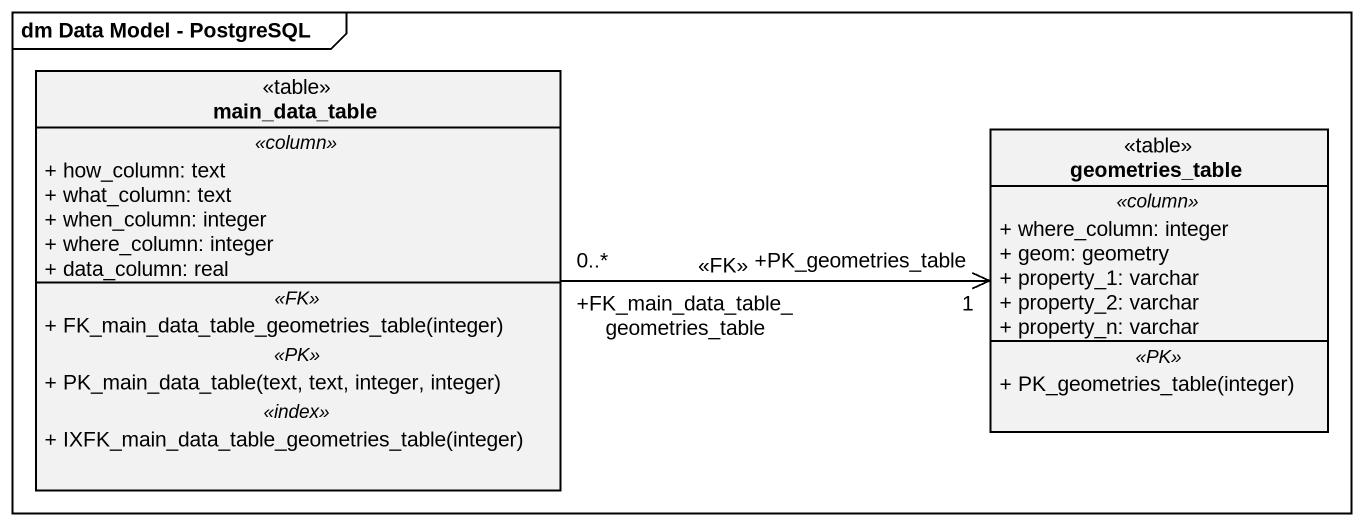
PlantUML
@startuml
mainframe dm Data Model - PostgreSQL
hide circle
hide empty members
skinparam classAttributeIconSize 0
class main_data_table <<table>> {
  .. <<column>> ..
  + how_column: text
  + what_column: text
  + when_column: integer
  + where_column: integer
  + data_column: real
  .. <<FK>> ..
  + FK_main_data_table_geometries_table(integer)
  .. <<PK>> ..
  + PK_main_data_table(text, text, integer, integer)
  .. <<index>> ..
  + IXFK_main_data_table_geometries_table(integer)
}
class geometries_table <<table>> {
  .. <<column>> ..
  + where_column: integer
  + geom: geometry
  + property_1: varchar
  + property_2: varchar
  + property_n: varchar
  .. <<PK>> ..
  + PK_geometries_table(integer)
}
main_data_table "+FK_main_data_table_geometries_table\n0..*" -right-> "+PK_geometries_table\n1" geometries_table : <<FK>>
@enduml
